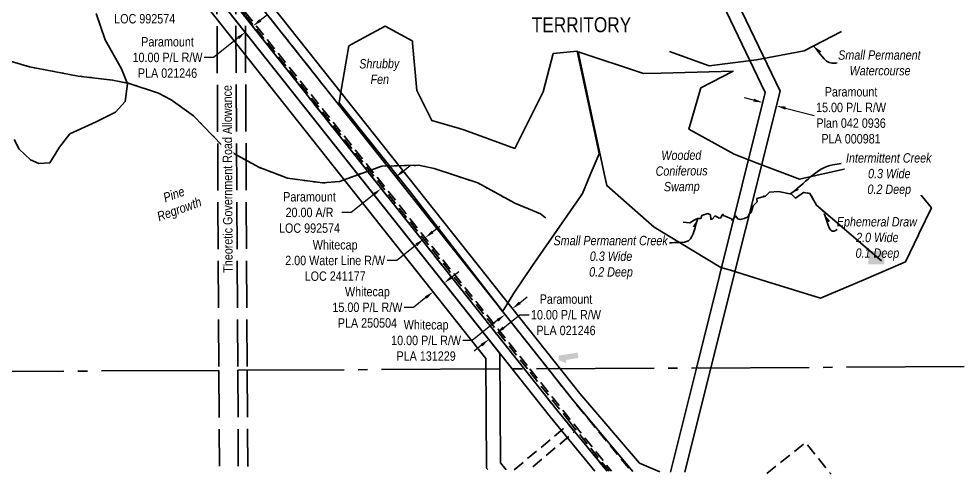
# Model space of a CAD drawing. Extents: x 521110 to 526221, y 6030392 to 6032896.
# Drawn here: x 524277 to 525277, y 6030394 to 6030879 of the extents above; entities that cross this region are included whole.
import ezdxf

# ---------------------------------------------------------------- set-up
doc = ezdxf.new("R2010")
doc.units = 0
doc.header["$LTSCALE"] = 5
doc.header["$PDSIZE"] = 0.5
for name, pattern in [('foc-ACCESSROAD', [3.75, 2.5, -1.25]), ('foc-QUARTERLINE', [33, 25, -3, 2, -3]), ('foc-TOPO-ephemeral', [6.25, 3.125, -0.625, 0.625, -0.625, 0.625, -0.625]), ('foc-UNSURVEYED', [12.5, 10, -2.5]), ('foc-WHEELTRACKS', [2, 0.4, -1.6])]:
    doc.linetypes.add(name, pattern=pattern)
doc.layers.get('Defpoints').update_dxf_attribs({"color": 9})
for name, color, linetype in [('AS-UNDERLAY-H', 141, 'Continuous'), ('C-AR', 13, 'foc-ACCESSROAD'), ('C-RW', 13, 'Continuous'), ('C-WS', 13, 'foc-ACCESSROAD'), ('F-AR', 190, 'foc-ACCESSROAD'), ('F-RW', 190, 'Continuous'), ('L-QSEC', 8, 'foc-QUARTERLINE'), ('L-ROAD-T', 7, 'Continuous'), ('L-UNS-T', 3, 'Continuous'), ('L-USEC', 7, 'foc-UNSURVEYED'), ('T-BUSH-T', 110, 'Continuous'), ('T-DRAW', 143, 'foc-TOPO-ephemeral'), ('T-SLOPE', 48, 'Continuous'), ('T-WATER', 160, 'Continuous'), ('T-WATER-P3', 160, 'foc-WHEELTRACKS'), ('T-WATER-T', 170, 'Continuous'), ('WETLAND', 143, 'Continuous'), ('WETLAND-T', 146, 'Continuous')]:
    doc.layers.add(name, color=color, linetype=linetype)
for name, color, linetype, lineweight in [('C-AR-T', 13, 'Continuous', 9), ('C-RW-T', 13, 'Continuous', 9), ('F-AR-T', 190, 'Continuous', 9), ('F-RW-T', 190, 'Continuous', 9)]:
    doc.layers.add(name, color=color, linetype=linetype, lineweight=lineweight)
doc.styles.add('80CG', font='ARIALN.TTF', dxfattribs={"height": 10})
doc.styles.add('80L', font='ARIALN.TTF', dxfattribs={"height": 10})
doc.styles.add('80LS', font='ARIALNI.TTF', dxfattribs={"height": 10})
doc.styles.add('foc-LtypeFont', font='ARIALN.TTF', dxfattribs={"height": 7.35})
doc.linetypes.add('foc-TOPO-flowdirection-NOLINE', pattern='A,0,[">",foc-LtypeFont,S=0.3,R=0,X=0,Y=-0.945],-20,[">",foc-LtypeFont,S=0.3,R=0,X=0,Y=-0.945],0', length=20)
doc.dimstyles.new('Compass 5 000', dxfattribs={"dimscale": 5, "dimtxt": 9, "dimasz": 2, "dimexe": 0.2, "dimexo": 0.0625, "dimgap": 0.5, "dimtad": 0, "dimtih": 1, "dimtoh": 1, "dimzin": 0, "dimdsep": 46, "dimtxsty": '80CG', "dimcen": 0.1, "dimse1": 1, "dimse2": 1, "dimclrd": 256, "dimclrt": 256, "dimaunit": 1, "dimadec": 4, "dimazin": 0, "dimtfac": 0.06, "dimtofl": 0, "dimtmove": 0, "dimatfit": 1, "dimfxl": 0.2, "dimtolj": 1, "dimtzin": 0, "dimlwd": -1, "dimarcsym": 0})

# ---------------------------------------------------------------- blocks, each defined once
blk = doc.blocks.new('*D440')
at = {"layer": 'C-AR-T', "transparency": 16777216}
for p, q in [((524717.14, 6030651.97), (524724.96, 6030658.2)), ((524699.94, 6030638.26), (524678.88, 6030621.47)), ((524678.88, 6030621.47), (524668.88, 6030621.47))]:
    blk.add_line(p, q, dxfattribs=at)
for points in [[(524716.1, 6030653.27), (524718.18, 6030650.67), (524709.32, 6030645.74)], [(524698.9, 6030639.56), (524700.98, 6030636.95), (524707.76, 6030644.49)]]:
    blk.add_solid(points, dxfattribs=at)
at = {"layer": 'Defpoints', "color": 0, "transparency": 16777216}
for p in [(524602.04, 6030777.14), (524603.6, 6030778.38), (524709.32, 6030645.74)]:
    blk.add_point(p, dxfattribs=at)
at = {"layer": 'C-AR-T', "transparency": 16777216, "insert": (524613.42, 6030621.47), "char_height": 10, "attachment_point": 5, "style": '80CG'}
blk.add_mtext('\\A1;Whitecap\\P2.00 Water Line R/W\\PLOC 241177', dxfattribs=at)
blk = doc.blocks.new('*D444')
at = {"layer": 'C-RW-T', "transparency": 16777216}
for p, q in [((524737.31, 6030603.71), (524745.15, 6030609.92)), ((524709.87, 6030581.96), (524696.83, 6030571.63)), ((524696.83, 6030571.63), (524686.83, 6030571.63))]:
    blk.add_line(p, q, dxfattribs=at)
for points in [[(524736.28, 6030605.02), (524738.35, 6030602.4), (524729.47, 6030597.5)], [(524708.84, 6030583.27), (524710.91, 6030580.66), (524717.71, 6030588.17)]]:
    blk.add_solid(points, dxfattribs=at)
at = {"layer": 'Defpoints', "color": 0, "transparency": 16777216}
for p in [(524601.45, 6030734.88), (524613.22, 6030744.21), (524717.71, 6030588.17)]:
    blk.add_point(p, dxfattribs=at)
at = {"layer": 'C-RW-T', "transparency": 16777216, "insert": (524647.74, 6030571.63), "char_height": 10, "attachment_point": 5, "style": '80CG'}
blk.add_mtext('\\A1;Whitecap\\P15.00 P/L R/W\\PPLA 250504', dxfattribs=at)
blk = doc.blocks.new('*D445')
at = {"layer": 'C-RW-T', "transparency": 16777216}
for p, q in [((524809.88, 6030576.44), (524817.72, 6030582.65)), ((524786.38, 6030557.82), (524759.31, 6030536.37)), ((524759.31, 6030536.37), (524749.31, 6030536.37))]:
    blk.add_line(p, q, dxfattribs=at)
for points in [[(524808.84, 6030577.74), (524810.91, 6030575.13), (524802.04, 6030570.23)], [(524785.34, 6030559.12), (524787.41, 6030556.51), (524794.22, 6030564.03)]]:
    blk.add_solid(points, dxfattribs=at)
at = {"layer": 'Defpoints', "color": 0, "transparency": 16777216}
for p in [(524794.22, 6030564.03), (524800.71, 6030555.83), (524808.54, 6030562.03)]:
    blk.add_point(p, dxfattribs=at)
at = {"layer": 'C-RW-T', "transparency": 16777216, "insert": (524710.22, 6030536.37), "char_height": 10, "attachment_point": 5, "style": '80CG'}
blk.add_mtext('\\A1;Whitecap\\P10.00 P/L R/W\\PPLA 131229', dxfattribs=at)
blk = doc.blocks.new('*D446')
at = {"layer": 'Defpoints', "color": 0, "transparency": 16777216}
for p in [(524677.81, 6030710.39), (524698.74, 6030684.12), (524683.18, 6030671.72)]:
    blk.add_point(p, dxfattribs=at)
at = {"layer": 'F-AR-T', "transparency": 16777216}
for p, q in [((524685.64, 6030716.62), (524693.46, 6030722.85)), ((524654.43, 6030691.76), (524630.39, 6030672.6)), ((524630.39, 6030672.6), (524620.39, 6030672.6))]:
    blk.add_line(p, q, dxfattribs=at)
for points in [[(524684.6, 6030717.92), (524686.67, 6030715.31), (524677.81, 6030710.39)], [(524653.39, 6030693.06), (524655.47, 6030690.45), (524662.25, 6030697.99)]]:
    blk.add_solid(points, dxfattribs=at)
at = {"layer": 'F-AR-T', "transparency": 16777216, "insert": (524586.1, 6030672.6), "char_height": 10, "attachment_point": 5, "style": '80CG'}
blk.add_mtext('\\A1;Paramount\\P20.00 A/R\\PLOC 992574', dxfattribs=at)
blk = doc.blocks.new('*D447')
at = {"layer": 'Defpoints', "color": 0, "transparency": 16777216}
for p in [(524441.35, 6031009.41), (524425.72, 6030996.95), (524486.52, 6030920.66)]:
    blk.add_point(p, dxfattribs=at)
at = {"layer": 'F-AR-T', "transparency": 16777216}
for p, q in [((524509.98, 6030939.36), (524517.8, 6030945.59)), ((524478.7, 6030914.43), (524454.98, 6030895.53)), ((524454.98, 6030895.53), (524444.98, 6030895.53))]:
    blk.add_line(p, q, dxfattribs=at)
for points in [[(524508.94, 6030940.66), (524511.02, 6030938.06), (524502.16, 6030933.13)], [(524477.66, 6030915.73), (524479.74, 6030913.13), (524486.52, 6030920.66)]]:
    blk.add_solid(points, dxfattribs=at)
at = {"layer": 'F-AR-T', "transparency": 16777216, "insert": (524410.69, 6030895.53), "char_height": 10, "attachment_point": 5, "style": '80CG', "bg_fill": 3, "box_fill_scale": 1.1, "bg_fill_color": 256, "bg_fill_true_color": 13158600, "bg_fill_transparency": 0}
blk.add_mtext('\\A1;Paramount\\P20.00 A/R\\PLOC 992574', dxfattribs=at)
blk = doc.blocks.new('*D451')
at = {"layer": 'Defpoints', "color": 0, "transparency": 16777216}
for p in [(525083.1, 6030786.14), (525058.9, 6030751.18), (525073.45, 6030747.54)]:
    blk.add_point(p, dxfattribs=at)
at = {"layer": 'F-RW-T', "transparency": 16777216}
for p, q in [((525058.85, 6030792.2), (525049.15, 6030794.62)), ((525092.8, 6030783.71), (525123.43, 6030776.06))]:
    blk.add_line(p, q, dxfattribs=at)
for points in [[(525059.25, 6030793.82), (525058.45, 6030790.58), (525068.55, 6030789.77)], [(525093.2, 6030785.33), (525092.39, 6030782.1), (525083.1, 6030786.14)]]:
    blk.add_solid(points, dxfattribs=at)
at = {"layer": 'F-RW-T', "transparency": 16777216, "insert": (525162.52, 6030776.06), "char_height": 10, "attachment_point": 5, "style": '80CG'}
blk.add_mtext('\\A1;Paramount\\P15.00 P/L R/W\\PPlan 042 0936\\PPLA 000981', dxfattribs=at)
blk = doc.blocks.new('*D452')
at = {"layer": 'Defpoints', "color": 0, "transparency": 16777216}
for p in [(524455.81, 6030958.92), (524447.99, 6030952.68), (524525.88, 6030871.01)]:
    blk.add_point(p, dxfattribs=at)
at = {"layer": 'F-RW-T', "transparency": 16777216}
for p, q in [((524533.7, 6030877.24), (524541.52, 6030883.47)), ((524510.24, 6030858.54), (524484.06, 6030837.67)), ((524484.06, 6030837.67), (524474.06, 6030837.67))]:
    blk.add_line(p, q, dxfattribs=at)
for points in [[(524532.66, 6030878.54), (524534.74, 6030875.94), (524525.88, 6030871.01)], [(524509.2, 6030859.84), (524511.28, 6030857.24), (524518.06, 6030864.77)]]:
    blk.add_solid(points, dxfattribs=at)
at = {"layer": 'F-RW-T', "transparency": 16777216, "insert": (524434.97, 6030837.67), "char_height": 10, "attachment_point": 5, "style": '80CG', "bg_fill": 3, "box_fill_scale": 1.1, "bg_fill_color": 256, "bg_fill_true_color": 13158600, "bg_fill_transparency": 0}
blk.add_mtext('\\A1;Paramount\\P10.00 P/L R/W\\PPLA 021246', dxfattribs=at)
blk = doc.blocks.new('*D456')
at = {"layer": 'Defpoints', "color": 0, "transparency": 16777216}
for p in [(524784.84, 6030543.74), (524789.68, 6030537.64), (524781.84, 6030531.43)]:
    blk.add_point(p, dxfattribs=at)
at = {"layer": 'F-RW-T', "transparency": 16777216}
for p, q in [((524792.68, 6030549.95), (524809.99, 6030563.67)), ((524809.99, 6030563.67), (524819.99, 6030563.67)), ((524769.17, 6030531.32), (524761.34, 6030525.11))]:
    blk.add_line(p, q, dxfattribs=at)
for points in [[(524791.65, 6030551.26), (524793.72, 6030548.64), (524784.84, 6030543.74)], [(524768.14, 6030532.63), (524770.21, 6030530.01), (524777.01, 6030537.53)]]:
    blk.add_solid(points, dxfattribs=at)
at = {"layer": 'F-RW-T', "transparency": 16777216, "insert": (524859.08, 6030563.67), "char_height": 10, "attachment_point": 5, "style": '80CG'}
blk.add_mtext('\\A1;Paramount\\P10.00 P/L R/W\\PPLA 021246', dxfattribs=at)

msp = doc.modelspace()

# ---------------------------------------------------------------- hatches: boundary and pattern name
at = {"layer": 'AS-UNDERLAY-H'}
h = msp.add_hatch(color=256, dxfattribs=at)
h.dxf.hatch_style = 1
h.paths.add_polyline_path([(525180.819, 6030631.721), (525198.075, 6030631.721), (525198.075, 6030617.319), (525180.819, 6030617.319)])
at = {"layer": 'AS-UNDERLAY-H', "linetype": 'Continuous'}
h = msp.add_hatch(color=256, dxfattribs=at)
h.dxf.hatch_style = 1
h.paths.add_polyline_path([(524851.121, 6030520.288), (524851.556, 6030515.392), (524859.503, 6030512.127), (524859.285, 6030515.609), (524872.24, 6030517.786), (524871.478, 6030523.444)])

# ---------------------------------------------------------------- linework, layer by layer
at = {"layer": 'C-AR'}
for points in [[(524904.918, 6030397.132), (524870.065, 6030440.861), (524867.967, 6030443.493), (524863.828, 6030448.685), (524818.047, 6030506.121), (524517.777, 6030882.855), (524487.41, 6030920.954), (524387.095, 6031045.633), (524346.117, 6031089.281), (524344.981, 6031090.489), (524323.496, 6031117.613), (524173.914, 6031307.062), (524095.404, 6031406.617)], [(524098.234, 6031406.631), (524176.894, 6031307.06), (524324.519, 6031120.189), (524346.554, 6031091.701), (524393.49, 6031041.996), (524487.392, 6030924.183), (524517.759, 6030886.084), (524820.591, 6030506.133), (524907.498, 6030397.097)]]:
    msp.add_lwpolyline(points, dxfattribs=at)
at = {"layer": 'C-RW', "flags": 128}
for points in [[(524063.578, 6031406.458), (524287.246, 6031123.201), (524287.366, 6031103.398), (524389.014, 6031002.972), (524773.852, 6030517.324), (524774.507, 6030400.413), (524775.803, 6030398.867)], [(524795.592, 6030398.601), (524789.469, 6030405.903), (524788.815, 6030522.581), (524399.633, 6031013.72), (524302.32, 6031109.698), (524302.207, 6031128.446), (524082.605, 6031406.553)]]:
    msp.add_lwpolyline(points, dxfattribs=at)
at = {"layer": 'C-WS', "flags": 128}
msp.add_lwpolyline([(525072.876, 6030394.875), (525114.161, 6030427.847), (525141.227, 6030393.956)], dxfattribs=at)
at = {"layer": 'F-AR', "flags": 128}
for points in [[(524902.868, 6030397.16), (524868.227, 6030439.32), (524850.405, 6030461.01), (524387.095, 6031045.633), (524344.471, 6031088.81), (524361.262, 6031102.737), (524400.849, 6031060.463), (524865.886, 6030473.579), (524928.747, 6030396.812)], [(524803.941, 6030398.489), (524856.167, 6030442.265), (524861.876, 6030447.05), (524868.227, 6030439.32), (524862.404, 6030434.439), (524819.268, 6030398.283)]]:
    msp.add_lwpolyline(points, dxfattribs=at)
at = {"layer": 'F-RW', "flags": 128}
for points in [[(524889.789, 6030397.335), (524842.572, 6030454.802), (524353.414, 6031072.04), (524338.54, 6031073.914), (524311.259, 6031100.867), (524321.796, 6031111.532), (524344.471, 6031088.81), (524354.278, 6031087.042), (524850.405, 6030461.01), (524902.868, 6030397.16)], [(524985.6, 6030396.048), (525013.356, 6030507.1), (525087.039, 6030801.916), (525004.889, 6030973.294), (525017.085, 6031022.087), (525030.287, 6031074.943), (525030.453, 6031075.571), (525030.617, 6031076.161), (525016.059, 6031079.812), (525001.59, 6031021.923), (524989.033, 6030971.687), (525071.184, 6030800.308), (524997.884, 6030507.022), (524970.198, 6030396.255)]]:
    msp.add_lwpolyline(points, dxfattribs=at)
at = {"layer": 'L-QSEC', "flags": 128}
for points in [[(525282.861, 6030508.467), (524509.776, 6030504.592)], [(524489.67, 6030504.491), (523716.534, 6030500.616)]]:
    msp.add_lwpolyline(points, dxfattribs=at)
at = {"layer": 'L-USEC', "flags": 128}
for points in [[(524485.303, 6031308.623), (524489.67, 6030504.491)], [(524505.41, 6031308.732), (524509.776, 6030504.592)], [(524515.462, 6031308.774), (524519.828, 6030504.642)], [(524489.67, 6030504.491), (524490.222, 6030402.705)], [(524509.776, 6030504.592), (524510.33, 6030402.435)], [(524519.828, 6030504.642), (524520.384, 6030402.299)]]:
    msp.add_lwpolyline(points, dxfattribs=at)
at = {"layer": 'T-DRAW', "flags": 128}
msp.add_lwpolyline([(525133.394, 6030672.996), (525125.685, 6030680.574), (525118.822, 6030692.999), (525112.01, 6030694.067)], dxfattribs=at)
at = {"layer": 'T-SLOPE', "flags": 128}
for points in [[(525069.613, 6030689.823), (525069.251, 6030690.69)], [(525069.505, 6030689.98), (525069.311, 6030690.523)]]:
    msp.add_lwpolyline(points, dxfattribs=at)
at = {"layer": 'T-WATER', "linetype": 'foc-TOPO-flowdirection-NOLINE', "flags": 128}
for points in [[(525152.341, 6030865.149), (525112.627, 6030844.57), (525061.989, 6030835.096), (525011.662, 6030828.909), (524969.181, 6030844.19)], [(525112.01, 6030694.067), (525103.255, 6030688.047), (525099.006, 6030692.116), (525085.22, 6030695.064), (525075.832, 6030694.23), (525071.593, 6030690.151), (525062.202, 6030687.499), (525062.489, 6030683.865), (525058.18, 6030679.792), (525056.3, 6030672.643), (525054.476, 6030671.556), (525052.949, 6030667.868), (525048.612, 6030666.369), (525044.38, 6030665.247), (525042.016, 6030666.009), (525039.648, 6030668.925), (525036.349, 6030664.172), (525035.152, 6030665.782), (525026.924, 6030669.579), (525026.065, 6030670.69), (525025.238, 6030670.059), (525023.779, 6030667.102), (525022.08, 6030666.682), (525017.836, 6030668.976), (525014.632, 6030665.489), (525013.141, 6030665.429), (525012.849, 6030669.976), (525010.023, 6030671.398), (525003.864, 6030669.424), (525002.705, 6030666.273), (524998.994, 6030666.225), (524995.455, 6030664.353), (524990.882, 6030661.705), (524983.729, 6030662.46)]]:
    msp.add_lwpolyline(points, dxfattribs=at)
at = {"layer": 'T-WATER'}
msp.add_lwpolyline([(525152.341, 6030865.149), (525112.627, 6030844.57), (525061.989, 6030835.096), (525011.662, 6030828.909), (524969.181, 6030844.19)], dxfattribs=at)
at = {"layer": 'T-WATER', "flags": 128}
msp.add_lwpolyline([(524983.729, 6030662.46), (524990.882, 6030661.705), (524995.455, 6030664.353), (524998.994, 6030666.225), (525002.705, 6030666.273), (525003.864, 6030669.424), (525010.023, 6030671.398), (525012.849, 6030669.976), (525013.141, 6030665.429), (525014.632, 6030665.489), (525017.836, 6030668.976), (525022.08, 6030666.682), (525023.779, 6030667.102), (525025.238, 6030670.059), (525026.065, 6030670.69), (525026.924, 6030669.579), (525035.152, 6030665.782), (525036.349, 6030664.172), (525039.648, 6030668.925), (525042.016, 6030666.009), (525044.38, 6030665.247), (525048.612, 6030666.369), (525052.949, 6030667.868), (525054.476, 6030671.556), (525056.3, 6030672.643), (525058.18, 6030679.792), (525062.489, 6030683.865), (525062.202, 6030687.499), (525071.593, 6030690.151), (525075.832, 6030694.23), (525085.22, 6030695.064), (525099.006, 6030692.116), (525103.255, 6030688.047), (525112.01, 6030694.067)], dxfattribs=at)
at = {"layer": 'T-WATER-P3', "flags": 128}
msp.add_lwpolyline([(524837.275, 6030666.971), (524832.068, 6030671.135), (524804.56, 6030682.66), (524765.141, 6030704.082), (524718.922, 6030719.468), (524702.242, 6030722.841), (524662.911, 6030721.989), (524618.116, 6030705.794), (524599.795, 6030704.131), (524562.71, 6030709.093), (524532.018, 6030720.81), (524505.725, 6030735.33), (524493.272, 6030743.969), (524462.723, 6030775.616), (524439.016, 6030792.408), (524425.422, 6030799.67), (524394.121, 6030810.071), (524376.485, 6030813.628), (524339.938, 6030817.867), (524288.168, 6030827.695), (524256.985, 6030836.953), (524242.005, 6030843.561), (524201.571, 6030865.767), (524177.39, 6030883.4), (524148.108, 6030915.943), (524106.617, 6030957.963), (524074.374, 6030986.978), (524044.014, 6031018.985), (524020.13, 6031036.738), (524007.196, 6031044.777), (523939.496, 6031079.526), (523927.466, 6031087.743), (523905.272, 6031106.749), (523879.883, 6031122.166), (523864.467, 6031126.555), (523847.307, 6031129.268), (523829.302, 6031130.966), (523814.343, 6031128.791)], dxfattribs=at)
at = {"layer": 'T-WATER-P3', "linetype": 'foc-TOPO-flowdirection-NOLINE', "flags": 128}
msp.add_lwpolyline([(524837.275, 6030666.971), (524832.068, 6030671.135), (524804.56, 6030682.66), (524765.141, 6030704.082), (524718.922, 6030719.468), (524702.242, 6030722.841), (524662.911, 6030721.989), (524618.116, 6030705.794), (524599.795, 6030704.131), (524562.71, 6030709.093), (524532.018, 6030720.81), (524505.725, 6030735.33), (524493.272, 6030743.969), (524462.723, 6030775.616), (524439.016, 6030792.408), (524425.422, 6030799.67), (524394.121, 6030810.071), (524376.485, 6030813.628), (524339.938, 6030817.867), (524288.168, 6030827.695), (524256.985, 6030836.953), (524242.005, 6030843.561), (524201.571, 6030865.767), (524177.39, 6030883.4), (524148.108, 6030915.943), (524106.617, 6030957.963), (524074.374, 6030986.978), (524044.014, 6031018.985), (524020.13, 6031036.738), (524007.196, 6031044.777), (523939.496, 6031079.526), (523927.466, 6031087.743), (523905.272, 6031106.749), (523879.883, 6031122.166), (523864.467, 6031126.555), (523847.307, 6031129.268), (523829.302, 6031130.966), (523814.343, 6031128.791)], dxfattribs=at)
at = {"layer": 'WETLAND', "flags": 128}
msp.add_lwpolyline([(524358.935, 6030884.335), (524368.46, 6030856.554), (524385.923, 6030825.598), (524392.273, 6030809.723), (524389.892, 6030790.673), (524379.573, 6030779.56), (524358.935, 6030769.241), (524331.154, 6030756.541), (524320.042, 6030742.254), (524309.723, 6030725.585), (524297.816, 6030724.791), (524289.085, 6030728.76), (524277.179, 6030739.872), (524271.623, 6030750.191)], dxfattribs=at)
for points in [[(524791.648, 6030567.432), (524693.626, 6030694.154), (524617.728, 6030789.425), (524619.945, 6030802.695), (524627.85, 6030849.994), (524647.587, 6030860.603), (524666.784, 6030870.92), (524695.378, 6030855.362), (524695.62, 6030855.475), (524695.844, 6030852.973), (524700.345, 6030802.622), (524716.437, 6030770.513), (524745.739, 6030761.975), (524750.482, 6030760.593), (524804.751, 6030740.81), (524834.956, 6030801.052), (524845.617, 6030841.899), (524871.112, 6030844.323), (524892.904, 6030742.243), (524894.42, 6030735.146), (524884.977, 6030712.704), (524876.63, 6030692.868), (524875.249, 6030690.881), (524823.364, 6030616.227), (524803.726, 6030586.871), (524798.537, 6030578.519), (524792.933, 6030569.5), (524791.648, 6030567.432)], [(524872.147, 6030843.59), (524941.466, 6030820.611), (524960.489, 6030821.078), (525036.96, 6030822.952), (525002.791, 6030805.307), (524989.908, 6030761.229), (525038.173, 6030734.579), (525062.703, 6030725.201), (525100.339, 6030710.814), (525107.58, 6030708.046), (525159.643, 6030719.97), (525205.027, 6030717.3), (525216.165, 6030716.645), (525248.096, 6030677.541), (525235.06, 6030650.475), (525234.325, 6030648.95), (525220.344, 6030619.921), (525175.967, 6030600.886), (525130.15, 6030581.234), (525072.465, 6030599.154), (525034.205, 6030611.04), (525024.059, 6030614.192), (524953.086, 6030657.132), (524944.51, 6030664.613), (524902.539, 6030701.229), (524900.447, 6030711.026), (524890.585, 6030757.223), (524872.147, 6030843.59)]]:
    msp.add_lwpolyline(points, close=True, dxfattribs=at)

# ---------------------------------------------------------------- texts
at = {"layer": 'L-UNS-T', "color": 3, "insert": (524875.587, 6030885.774), "char_height": 15.9917, "attachment_point": 5, "style": '80L'}
msp.add_mtext_dynamic_manual_height_columns('UNSURVEYED TERRITORY', width=126.3482, gutter_width=47.475, heights=[0], dxfattribs=at)
at = {"layer": 'T-BUSH-T', "insert": (524440.014, 6030696.575), "char_height": 9.9948, "width": 59.89152, "attachment_point": 2, "rotation": 20, "style": '80LS'}
msp.add_mtext('Pine\\PRegrowth', dxfattribs=at)
at = {"layer": 'T-WATER', "char_height": 10.00006, "attachment_point": 1, "style": '80L'}
for s, width, insert in [('\\pi0.32626;{\\fArial Narrow|b0|i1|c0|p34;Ephemeral Draw\\P\\pi20.889;2.0 Wide\\P\\pi20.296;0.1 Deep}', 86.02823, (525147.019, 6030667.74)), ('\\pi0.45587;{\\fArial Narrow|b0|i1|c0|p34;Small Permanent Creek\\P\\pi39.099;0.3 Wide\\P\\pi38.437;0.2 Deep}', 122.31086, (524845.359, 6030647.731))]:
    msp.add_mtext_dynamic_manual_height_columns(s, width=width, gutter_width=50, heights=[0], dxfattribs=dict(at, insert=insert))
at = {"layer": 'T-WATER-T', "insert": (525143.973, 6030845.275), "char_height": 9.99481, "attachment_point": 1, "style": '80L'}
msp.add_mtext_dynamic_manual_height_columns('\\pi4.8355;{\\fArial Narrow|b0|i1|c0|p34;Small Permanent \\P\\pi16.968;Watercourse}', width=97.12214, gutter_width=50, heights=[0], dxfattribs=at)
at = {"layer": 'WETLAND-T', "char_height": 9.98668, "attachment_point": 1, "rotation": 0.56433, "style": '80L'}
for s, width, insert in [('\\pi0.45526;{\\fArial Narrow|b0|i1|c0|p34;Shrubby \\P\\pi12.261;Fen}', 43.40501, (524638.545, 6030835.918)), ('\\pi6.8281;{\\fArial Narrow|b0|i1|c0|p34;Wooded \\P\\pi0.56766;Coniferous\\P\\pi9.1544;Swamp}', 55.39448, (524953.72, 6030738.31))]:
    msp.add_mtext_dynamic_manual_height_columns(s, width=width, gutter_width=49.974, heights=[0], dxfattribs=dict(at, insert=insert))

# ---------------------------------------------------------------- dimensions: what is measured, and where the dimension line sits
at = {"layer": 'C-AR-T'}
dim = msp.add_linear_dim(base=(524709.323, 6030645.736), p1=(524602.036, 6030777.138), p2=(524603.599, 6030778.384), angle=38.55584, text='Whitecap\\P2.00 Water Line R/W\\PLOC 241177', dimstyle='Compass 5 000', dxfattribs=at)
dim.commit()
dim.dimension.update_dxf_attribs({"geometry": '*D440', "text_midpoint": (524613.424, 6030621.47), "dimtype": 161})
at = {"layer": 'C-RW-T', "color": 5}
dim = msp.add_linear_dim(base=(524717.708, 6030588.175), p1=(524613.22, 6030744.208), p2=(524601.453, 6030734.883), angle=218.394028, text='Whitecap\\P15.00 P/L R/W\\PPLA 250504', dimstyle='Compass 5 000', dxfattribs=at)
dim.commit()
dim.dimension.update_dxf_attribs({"geometry": '*D444', "text_midpoint": (524647.742, 6030571.629), "dimtype": 161})
at = {"layer": 'C-RW-T', "color": 6}
dim = msp.add_linear_dim(base=(524794.217, 6030564.027), p1=(524808.536, 6030562.031), p2=(524800.711, 6030555.831), angle=218.392725, text='Whitecap\\P10.00 P/L R/W\\PPLA 131229', dimstyle='Compass 5 000', dxfattribs=at)
dim.commit()
dim.dimension.update_dxf_attribs({"geometry": '*D445', "text_midpoint": (524710.224, 6030536.367), "dimtype": 161})
at = {"layer": 'F-AR-T'}
dim = msp.add_linear_dim(base=(524677.815, 6030710.387), p1=(524683.178, 6030671.72), p2=(524698.742, 6030684.119), angle=38.542962, text='Paramount\\P20.00 A/R\\PLOC 992574', dimstyle='Compass 5 000', dxfattribs=at)
dim.commit()
dim.dimension.update_dxf_attribs({"geometry": '*D446', "text_midpoint": (524586.095, 6030672.602), "dimtype": 161})
at = {"layer": 'F-RW-T', "color": 6}
dim = msp.add_linear_dim(base=(524784.844, 6030543.738), p1=(524781.844, 6030531.431), p2=(524789.677, 6030537.639), angle=38.396642, text='Paramount\\P10.00 P/L R/W\\PPLA 021246', dimstyle='Compass 5 000', dxfattribs=at)
dim.commit()
dim.dimension.update_dxf_attribs({"geometry": '*D456', "text_midpoint": (524859.078, 6030563.668), "dimtype": 161})

# ---------------------------------------------------------------- leaders
at = {"layer": 'T-WATER', "path_type": 1}
for points in [[(524999.457, 6030666.231), (524989.388, 6030642.608), (524969.403, 6030640.295)], [(525133.784, 6030671.394), (525144.347, 6030652.83), (525147.807, 6030654.468)]]:
    msp.add_leader(points, dimstyle='Compass 5 000', override={"dimgap": 0.5, "dimtad": 0}, dxfattribs=at)
at = {"layer": 'T-WATER-T', "path_type": 1}
msp.add_leader([(525122.569, 6030849.721), (525142.318, 6030831.601), (525147.745, 6030831.802)], dimstyle='Compass 5 000', override={"dimgap": 0.5, "dimtad": 0}, dxfattribs=at)

# ---------------------------------------------------------------- next in the draw order: texts
at = {"layer": 'L-ROAD-T', "insert": (524493.834, 6030708.34), "char_height": 9.99481, "width": 200.9392, "attachment_point": 2, "rotation": 90.270788, "style": '80L', "bg_fill": 3, "box_fill_scale": 1.15, "bg_fill_color": 256, "bg_fill_true_color": 256, "bg_fill_transparency": 0}
msp.add_mtext('Theoretic Government Road Allowance', dxfattribs=at)
at = {"layer": 'T-WATER', "insert": (525156.803, 6030735.706), "char_height": 10.00006, "attachment_point": 1, "style": '80L', "bg_fill": 3, "box_fill_scale": 1.1, "bg_fill_color": 256, "bg_fill_transparency": 0}
msp.add_mtext_dynamic_manual_height_columns('\\pi0.32626;{\\fArial Narrow|b0|i1|c0|p34;Intermittent Creek\\P\\pi23.822;0.3 Wide\\P\\pi23.161;0.2 Deep}', width=91.75814, gutter_width=50, heights=[0], dxfattribs=at)

# ---------------------------------------------------------------- next in the draw order: linework, layer by layer
at = {"layer": 'C-RW', "flags": 128}
for points in [[(524930.185, 6030396.792), (524865.886, 6030473.579), (524376.093, 6031091.691), (524335.719, 6031134.359), (524335.719, 6031134.359), (524199.381, 6031307.25), (524120.644, 6031406.744)], [(524133.349, 6031406.808), (524212.075, 6031307.327), (524343.283, 6031140.913), (524383.654, 6031098.242), (524873.699, 6030479.794), (524937.45, 6030405.794), (524958.85, 6030396.407)]]:
    msp.add_lwpolyline(points, dxfattribs=at)
at = {"layer": 'T-DRAW', "linetype": 'foc-TOPO-flowdirection-NOLINE', "flags": 128}
msp.add_lwpolyline([(525195.031, 6030621.046), (525125.685, 6030680.574), (525118.822, 6030692.999), (525112.01, 6030694.067)], dxfattribs=at)

# ---------------------------------------------------------------- next in the draw order: dimensions: what is measured, and where the dimension line sits
at = {"layer": 'F-RW-T'}
dim = msp.add_linear_dim(base=(525083.096, 6030786.139), p1=(525058.904, 6030751.176), p2=(525073.449, 6030747.541), angle=345.96757, text='Paramount\\P15.00 P/L R/W\\PPlan 042 0936\\PPLA 000981', dimstyle='Compass 5 000', dxfattribs=at)
dim.commit()
dim.dimension.update_dxf_attribs({"geometry": '*D451', "text_midpoint": (525162.517, 6030776.058), "dimtype": 161})

# ---------------------------------------------------------------- next in the draw order: leaders
at = {"layer": 'T-WATER', "path_type": 1}
msp.add_leader([(525097.772, 6030692.38), (525143.185, 6030723.471), (525152.026, 6030724.612)], dimstyle='Compass 5 000', override={"dimgap": 0.5, "dimtad": 0}, dxfattribs=at)

# ---------------------------------------------------------------- next in the draw order: dimensions: what is measured, and where the dimension line sits
at = {"layer": 'F-AR-T'}
dim = msp.add_linear_dim(base=(524486.523, 6030920.664), p1=(524441.354, 6031009.412), p2=(524425.72, 6030996.95), angle=218.556426, text='Paramount\\P20.00 A/R\\PLOC 992574', dimstyle='Compass 5 000', override={"dimtfill": 1}, dxfattribs=at)
dim.commit()
dim.dimension.update_dxf_attribs({"geometry": '*D447', "text_midpoint": (524410.694, 6030895.527), "dimtype": 161})

# ---------------------------------------------------------------- next in the draw order: dimensions: what is measured, and where the dimension line sits
at = {"layer": 'F-RW-T'}
dim = msp.add_linear_dim(base=(524525.883, 6030871.008), p1=(524447.991, 6030952.685), p2=(524455.814, 6030958.92), angle=38.556106, text='Paramount\\P10.00 P/L R/W\\PPLA 021246', dimstyle='Compass 5 000', override={"dimtfill": 1}, dxfattribs=at)
dim.commit()
dim.dimension.update_dxf_attribs({"geometry": '*D452', "text_midpoint": (524434.972, 6030837.672), "dimtype": 161})

doc.saveas('drawing.dxf')
